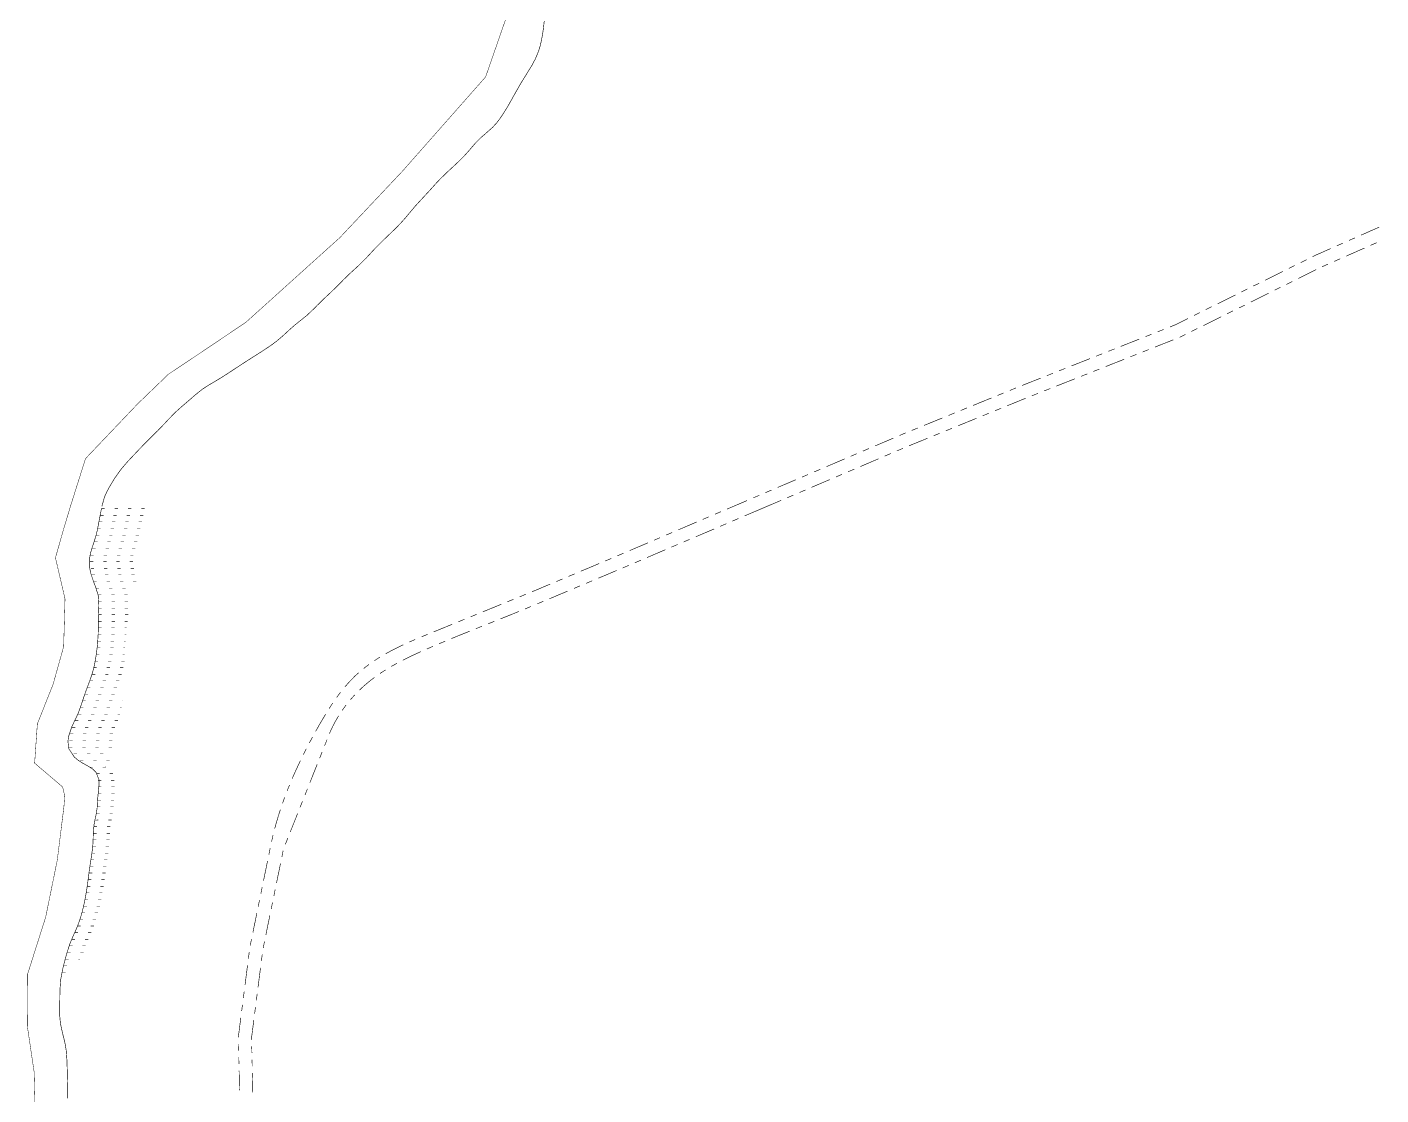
# Model space of a CAD drawing. Extents: x 201549 to 203722, y 4857623 to 4859778.
# Drawn here: x 201549.1 to 201957.8, y 4858149.5 to 4858471.9 of the extents above; entities that cross this region are included whole.
import ezdxf

# ---------------------------------------------------------------- set-up
doc = ezdxf.new("R2010")
doc.units = 0
doc.header["$LTSCALE"] = 1.5
doc.header["$MEASUREMENT"] = 0
for name, color, linetype in [('HD-CURSO-PERENE', 170, 'CONTINUOUS'), ('HD-PRAIA', 229, 'CONTINUOUS'), ('LM-LIM-SETOR-FISCAL', 7, 'CONTINUOUS'), ('SV-RUA-NAO-PAV-S-GUIA-C-GUIA', 7, 'CONTINUOUS')]:
    doc.layers.add(name, color=color, linetype=linetype)
doc.linetypes.add('Limite', pattern='A,20,-3,[130,ltypeshp.shx,S=6.35,R=0,X=0,Y=0],-3,20', length=46)

# ---------------------------------------------------------------- blocks, each defined once
blk = doc.blocks.new('*X3')
at = {"layer": 'HD-PRAIA', "const_width": 0.13}
for points in [[(201571.530533, 4858326.521382), (201572.530533, 4858326.521494)], [(201575.530533, 4858326.52183), (201576.530533, 4858326.521942)], [(201579.530533, 4858326.522278), (201580.530533, 4858326.52239)], [(201583.530533, 4858326.522725), (201584.530533, 4858326.522837)], [(201587.530533, 4858326.523173), (201587.621118, 4858326.521543)], [(201570.733596, 4858322.521308), (201571.733596, 4858322.521423)], [(201571.135329, 4858324.521345), (201572.135329, 4858324.521458)], [(201574.733596, 4858322.521766), (201575.733596, 4858322.52188)], [(201575.135329, 4858324.521798), (201576.135329, 4858324.521911)], [(201578.733596, 4858322.522223), (201579.733596, 4858322.522337)], [(201579.135329, 4858324.522251), (201580.135329, 4858324.522364)], [(201582.733596, 4858322.52268), (201583.733596, 4858322.522794)], [(201583.135329, 4858324.522703), (201584.135329, 4858324.522817)], [(201569.841189, 4858318.521233), (201570.841189, 4858318.521349)], [(201570.287393, 4858320.521271), (201571.287393, 4858320.521386)], [(201573.841189, 4858318.521698), (201574.841189, 4858318.521814)], [(201574.287393, 4858320.521732), (201575.287393, 4858320.521847)], [(201577.841189, 4858318.522163), (201578.841189, 4858318.522279)], [(201578.287393, 4858320.522193), (201579.287393, 4858320.522308)], [(201581.841189, 4858318.522627), (201582.841189, 4858318.522743)], [(201582.287393, 4858320.522654), (201583.287393, 4858320.522769)], [(201568.757477, 4858314.521156), (201569.757477, 4858314.521272)], [(201569.329593, 4858316.521195), (201570.329593, 4858316.521311)], [(201572.757477, 4858314.52162), (201573.757477, 4858314.521735)], [(201573.329593, 4858316.52166), (201574.329593, 4858316.521776)], [(201576.757477, 4858314.522083), (201577.757477, 4858314.522199)], [(201577.329593, 4858316.522124), (201578.329593, 4858316.52224)], [(201580.757477, 4858314.522546), (201581.757477, 4858314.522662)], [(201581.329593, 4858316.522588), (201582.329593, 4858316.522705)], [(201568.05276, 4858310.521083), (201569.05276, 4858310.521199)], [(201568.185362, 4858312.521118), (201569.185362, 4858312.521233)], [(201572.05276, 4858310.521545), (201573.05276, 4858310.521661)], [(201572.185362, 4858312.521578), (201573.185362, 4858312.521693)], [(201576.05276, 4858310.522007), (201577.05276, 4858310.522123)], [(201576.185362, 4858312.522039), (201577.185362, 4858312.522154)], [(201580.05276, 4858310.522469), (201581.05276, 4858310.522585)], [(201580.185362, 4858312.522499), (201581.185362, 4858312.522614)], [(201568.305368, 4858308.521053), (201569.305368, 4858308.52117)], [(201568.557975, 4858306.521022), (201569.557975, 4858306.521143)], [(201572.305368, 4858308.521522), (201573.305368, 4858308.52164)], [(201572.557975, 4858306.521503), (201573.557975, 4858306.521624)], [(201576.305368, 4858308.521992), (201577.305368, 4858308.522109)], [(201576.557975, 4858306.521984), (201577.557975, 4858306.522104)], [(201580.305368, 4858308.522462), (201581.305368, 4858308.522579)], [(201580.557975, 4858306.522465), (201581.557975, 4858306.522585)], [(201569.077554, 4858304.520995), (201570.077554, 4858304.521119)], [(201569.770459, 4858302.520969), (201570.770459, 4858302.521099)], [(201573.077553, 4858304.521494), (201574.077553, 4858304.521618)], [(201573.770459, 4858302.521492), (201574.770459, 4858302.521623)], [(201577.077553, 4858304.521993), (201578.077553, 4858304.522117)], [(201577.770459, 4858302.522015), (201578.770459, 4858302.522146)], [(201581.077553, 4858304.522492), (201582.011794, 4858304.521124)], [(201570.463364, 4858300.520943), (201571.463364, 4858300.521081)], [(201570.555278, 4858298.52091), (201571.555278, 4858298.521054)], [(201574.463364, 4858300.521496), (201575.463364, 4858300.521635)], [(201574.555278, 4858298.521483), (201575.555278, 4858298.521626)], [(201578.463364, 4858300.52205), (201579.463364, 4858300.522188)], [(201578.555278, 4858298.522055), (201579.555278, 4858298.522198)], [(201570.568829, 4858296.520878), (201571.568829, 4858296.521024)], [(201570.582379, 4858294.520845), (201571.582379, 4858294.520993)], [(201574.568829, 4858296.521463), (201575.568828, 4858296.52161)], [(201574.582379, 4858294.521439), (201575.582379, 4858294.521588)], [(201578.568828, 4858296.522049), (201579.568828, 4858296.522196)], [(201578.582379, 4858294.522034), (201579.582379, 4858294.522183)], [(201570.542185, 4858290.520778), (201571.542185, 4858290.520931)], [(201570.563956, 4858292.520812), (201571.563956, 4858292.520962)], [(201574.542185, 4858290.521389), (201575.542185, 4858290.521541)], [(201574.563956, 4858292.521414), (201575.563956, 4858292.521565)], [(201578.542185, 4858290.521999), (201579.169028, 4858290.520865)], [(201578.563956, 4858292.522017), (201579.414011, 4858292.5209)], [(201570.33426, 4858286.52071), (201571.33426, 4858286.520864)], [(201570.508863, 4858288.520745), (201571.508863, 4858288.520899)], [(201574.33426, 4858286.521326), (201575.33426, 4858286.52148)], [(201574.508863, 4858288.521361), (201575.508863, 4858288.521514)], [(201578.33426, 4858286.521942), (201578.813203, 4858286.520795)], [(201578.508863, 4858288.521976), (201578.991115, 4858288.52083)], [(201569.892822, 4858282.52064), (201570.892822, 4858282.520792)], [(201570.159656, 4858284.520676), (201571.159656, 4858284.520829)], [(201573.892822, 4858282.521249), (201574.892822, 4858282.521401)], [(201574.159656, 4858284.521291), (201575.159656, 4858284.521445)], [(201577.892822, 4858282.521857), (201578.56703, 4858282.520727)], [(201578.159656, 4858284.521907), (201578.64099, 4858284.52076)], [(201569.104022, 4858278.520566), (201570.104022, 4858278.520713)], [(201569.498422, 4858280.520603), (201570.498422, 4858280.520752)], [(201573.104022, 4858278.521154), (201574.104022, 4858278.5213)], [(201573.498422, 4858280.521201), (201574.498422, 4858280.52135)], [(201577.104022, 4858278.521741), (201578.104022, 4858278.521888)], [(201577.498422, 4858280.521798), (201578.49307, 4858280.520693)], [(201567.913655, 4858274.520488), (201568.913655, 4858274.520628)], [(201568.633294, 4858276.520528), (201569.633294, 4858276.520672)], [(201571.913655, 4858274.521046), (201572.913655, 4858274.521186)], [(201572.633294, 4858276.521104), (201573.633294, 4858276.521248)], [(201575.913654, 4858274.521604), (201576.913654, 4858274.521744)], [(201576.633294, 4858276.52168), (201577.633294, 4858276.521824)], [(201566.474375, 4858270.520408), (201567.474375, 4858270.52054)], [(201567.194015, 4858272.520448), (201568.194015, 4858272.520583)], [(201570.474375, 4858270.520936), (201571.474375, 4858270.521068)], [(201571.194015, 4858272.52099), (201572.194015, 4858272.521126)], [(201574.474375, 4858270.521464), (201575.474375, 4858270.521596)], [(201575.194015, 4858272.521532), (201576.194015, 4858272.521668)], [(201565.089392, 4858266.520328), (201566.089392, 4858266.520454)], [(201565.780378, 4858268.520368), (201566.780378, 4858268.520497)], [(201569.089392, 4858266.520834), (201570.089392, 4858266.520961)], [(201569.780378, 4858268.520884), (201570.780378, 4858268.521013)], [(201573.089392, 4858266.521341), (201574.089392, 4858266.521467)], [(201573.780378, 4858268.5214), (201574.780378, 4858268.521529)], [(201577.089392, 4858266.521847), (201577.646668, 4858266.520453)], [(201577.780378, 4858268.521916), (201577.867837, 4858268.520489)], [(201563.480299, 4858262.520246), (201564.480299, 4858262.520369)], [(201564.38601, 4858264.520288), (201565.38601, 4858264.520413)], [(201567.480299, 4858262.52074), (201568.480299, 4858262.520864)], [(201568.38601, 4858264.52079), (201569.38601, 4858264.520916)], [(201571.480299, 4858262.521235), (201572.480299, 4858262.521358)], [(201572.38601, 4858264.521292), (201573.38601, 4858264.521418)], [(201575.480299, 4858262.521729), (201576.480299, 4858262.521853)], [(201576.38601, 4858264.521795), (201577.14855, 4858264.520415)], [(201561.83275, 4858256.52013), (201562.83275, 4858256.520255)], [(201561.971179, 4858258.520165), (201562.971179, 4858258.520287)], [(201562.574589, 4858260.520204), (201563.574589, 4858260.520326)], [(201565.83275, 4858256.520628), (201566.83275, 4858256.520753)], [(201565.971179, 4858258.520654), (201566.971179, 4858258.520776)], [(201566.574589, 4858260.520692), (201567.574589, 4858260.520814)], [(201569.83275, 4858256.521127), (201570.83275, 4858256.521251)], [(201569.971179, 4858258.521143), (201570.971179, 4858258.521265)], [(201570.574589, 4858260.52118), (201571.574589, 4858260.521302)], [(201573.83275, 4858256.521625), (201574.807777, 4858256.52026)], [(201573.971179, 4858258.521632), (201574.971178, 4858258.521754)], [(201574.574589, 4858260.521669), (201575.574589, 4858260.521791)], [(201561.694322, 4858254.520096), (201562.694322, 4858254.52022)], [(201563.119042, 4858252.520077), (201564.119042, 4858252.520208)], [(201565.694322, 4858254.520591), (201566.694322, 4858254.520715)], [(201567.119042, 4858252.520599), (201568.119042, 4858252.520729)], [(201569.694322, 4858254.521086), (201570.694322, 4858254.52121)], [(201571.119042, 4858252.52112), (201572.119042, 4858252.521251)], [(201573.694322, 4858254.521581), (201574.694322, 4858254.521705)], [(201565.028049, 4858250.520063), (201566.028049, 4858250.520204)], [(201567.865162, 4858248.520059), (201568.865162, 4858248.520221)], [(201569.028049, 4858250.520627), (201570.028049, 4858250.520768)], [(201571.865162, 4858248.52071), (201572.865162, 4858248.520872)], [(201573.028049, 4858250.521192), (201574.028049, 4858250.521333)], [(201570.019025, 4858246.520047), (201571.019025, 4858246.520234)], [(201570.435452, 4858244.520018), (201571.435452, 4858244.520209)], [(201574.019025, 4858246.520795), (201575.019025, 4858246.520982)], [(201574.435452, 4858244.520783), (201575.435452, 4858244.520974)], [(201570.467315, 4858242.519986), (201571.467315, 4858242.520175)], [(201570.492427, 4858240.519953), (201571.492427, 4858240.52014)], [(201574.467315, 4858242.520743), (201575.467315, 4858242.520932)], [(201574.492427, 4858240.520703), (201575.492427, 4858240.520891)], [(201570.20354, 4858236.519884), (201571.20354, 4858236.520067)], [(201570.347984, 4858238.519918), (201571.347984, 4858238.520103)], [(201574.20354, 4858236.520614), (201575.20354, 4858236.520797)], [(201574.347984, 4858238.520658), (201575.347984, 4858238.520843)], [(201569.563679, 4858232.519812), (201570.563679, 4858232.519986)], [(201569.940877, 4858234.519848), (201570.940877, 4858234.520027)], [(201573.563679, 4858232.52051), (201574.563679, 4858232.520684)], [(201573.940877, 4858234.520564), (201574.940877, 4858234.520743)], [(201569.085757, 4858228.519741), (201570.085757, 4858228.519912)], [(201569.186481, 4858230.519775), (201570.186481, 4858230.519945)], [(201573.085757, 4858228.520424), (201574.085757, 4858228.520595)], [(201573.186481, 4858230.520457), (201574.186481, 4858230.520627)], [(201568.829967, 4858224.519672), (201569.829967, 4858224.519844)], [(201568.99955, 4858226.519707), (201569.99955, 4858226.519879)], [(201572.829966, 4858224.520361), (201573.829966, 4858224.520533)], [(201572.99955, 4858226.520395), (201573.99955, 4858226.520567)], [(201568.283139, 4858220.519601), (201569.283139, 4858220.519774)], [(201568.556553, 4858222.519636), (201569.556553, 4858222.519809)], [(201572.283139, 4858220.520295), (201573.283139, 4858220.520469)], [(201572.556553, 4858222.520326), (201573.556553, 4858222.520498)], [(201567.744806, 4858216.519529), (201568.744806, 4858216.519704)], [(201568.010747, 4858218.519565), (201569.010747, 4858218.51974)], [(201571.744806, 4858216.520229), (201572.744806, 4858216.520404)], [(201572.010747, 4858218.520265), (201573.010747, 4858218.52044)], [(201567.173428, 4858212.519458), (201568.173428, 4858212.51963)], [(201567.478865, 4858214.519494), (201568.478865, 4858214.519668)], [(201571.173428, 4858212.520147), (201572.173428, 4858212.52032)], [(201571.478865, 4858214.520189), (201572.478865, 4858214.520363)], [(201566.467804, 4858208.519385), (201567.467804, 4858208.519556)], [(201566.820616, 4858210.519421), (201567.820616, 4858210.519592)], [(201570.467804, 4858208.520069), (201571.467804, 4858208.52024)], [(201570.820616, 4858210.520105), (201571.820616, 4858210.520276)], [(201565.504932, 4858204.519309), (201566.504932, 4858204.519477)], [(201566.104012, 4858206.519348), (201567.104012, 4858206.519519)], [(201569.504932, 4858204.519982), (201570.504932, 4858204.520151)], [(201570.104012, 4858206.520033), (201571.104012, 4858206.520204)], [(201564.27895, 4858200.519231), (201565.27895, 4858200.519393)], [(201564.905852, 4858202.51927), (201565.905852, 4858202.519436)], [(201568.27895, 4858200.519882), (201569.27895, 4858200.520044)], [(201568.905852, 4858202.519932), (201569.905852, 4858202.520098)], [(201562.565679, 4858196.519148), (201563.565679, 4858196.519316)], [(201563.422314, 4858198.519189), (201564.422314, 4858198.519354)], [(201566.565679, 4858196.519821), (201567.565679, 4858196.519989)], [(201567.422314, 4858198.519847), (201568.422314, 4858198.520011)], [(201561.181624, 4858192.519068), (201562.181624, 4858192.519258)], [(201561.783854, 4858194.519107), (201562.783854, 4858194.519281)], [(201565.181624, 4858192.519827), (201566.181624, 4858192.520017)], [(201565.783854, 4858194.519802), (201566.783854, 4858194.519976)], [(201560.115874, 4858188.518991), (201561.115874, 4858188.519243)], [(201560.579394, 4858190.519029), (201561.579394, 4858190.51924)], [(201564.579394, 4858190.519873), (201565.07343, 4858190.519074)], [(201559.675038, 4858186.518954), (201560.675038, 4858186.519311)]]:
    blk.add_lwpolyline(points, dxfattribs=at)

msp = doc.modelspace()

# ---------------------------------------------------------------- linework, layer by layer
at = {"layer": 'HD-CURSO-PERENE', "const_width": 0.18}
for points in [[(201705.206096, 4858473.759227), (201704.867024, 4858470.940829), (201704.650725, 4858469.454469), (201704.044741, 4858466.518606), (201703.616406, 4858465.076296), (201703.09937, 4858463.664297), (201702.496168, 4858462.287448), (201701.457478, 4858460.328414), (201699.88252, 4858457.773979), (201698.430955, 4858455.430944), (201697.668817, 4858454.138475), (201696.298461, 4858451.730965), (201694.833504, 4858449.11661), (201694.084389, 4858447.816746), (201692.576111, 4858445.377186), (201691.717782, 4858444.138582), (201690.795393, 4858442.952749), (201689.620341, 4858441.661908), (201687.376497, 4858439.670692), (201686.234643, 4858438.694769), (201684.320658, 4858436.783032), (201683.342928, 4858435.644301), (201682.373961, 4858434.495904), (201680.958723, 4858432.93642), (201679.903296, 4858431.870399), (201678.820953, 4858430.830644), (201677.101638, 4858429.233549), (201676.000864, 4858428.213346), (201673.848005, 4858426.126241), (201672.705275, 4858424.921439), (201670.695611, 4858422.693183), (201668.794211, 4858420.623834), (201667.767628, 4858419.529726), (201666.095631, 4858417.686617), (201664.170053, 4858415.385963), (201663.205199, 4858414.237388), (201661.865921, 4858412.744184), (201660.826722, 4858411.662239), (201659.763477, 4858410.602814), (201657.866472, 4858408.781576), (201656.77959, 4858407.747158), (201654.644415, 4858405.641132), (201653.409119, 4858404.329958), (201652.395561, 4858403.223233), (201651.375238, 4858402.123429), (201649.387605, 4858400.144711), (201648.284148, 4858399.128501), (201647.17314, 4858398.119601), (201646.072129, 4858397.100195), (201644.680765, 4858395.737721), (201643.629374, 4858394.667473), (201642.577534, 4858393.597933), (201640.741608, 4858391.819666), (201638.546652, 4858389.774456), (201636.645795, 4858387.901309), (201635.592469, 4858386.831048), (201633.585354, 4858384.925856), (201631.249336, 4858383.045026), (201630.072117, 4858382.113805), (201628.436551, 4858380.694307), (201627.337968, 4858379.671921), (201626.236334, 4858378.653402), (201624.273042, 4858377.004912), (201623.069675, 4858376.108128), (201621.837529, 4858375.249318), (201620.004119, 4858374.040331), (201618.739623, 4858373.233446), (201616.205479, 4858371.629207), (201614.924333, 4858370.803503), (201613.668458, 4858369.983055), (201612.41556, 4858369.158102), (201610.35529, 4858367.800301), (201607.831014, 4858366.180224), (201606.549656, 4858365.39793), (201605.135162, 4858364.569632), (201603.841465, 4858363.805739), (201601.904312, 4858362.537935), (201599.575568, 4858360.653154), (201598.446471, 4858359.660374), (201596.836546, 4858358.274569), (201595.693233, 4858357.301786), (201593.706392, 4858355.511503), (201591.622505, 4858353.356719), (201590.604874, 4858352.252722), (201588.586631, 4858350.151378), (201587.518453, 4858349.097956), (201585.517632, 4858347.13303), (201583.426025, 4858344.984801), (201582.3932, 4858343.896705), (201581.361409, 4858342.805736), (201580.316437, 4858341.701201), (201579.295178, 4858340.599437), (201577.381556, 4858338.354351), (201575.642364, 4858335.916857), (201574.838194, 4858334.645869), (201573.707039, 4858332.71473), (201573.011053, 4858331.375833), (201572.408452, 4858330.001253), (201571.628689, 4858327.18305)], [(201705.206096, 4858473.759227), (201704.867024, 4858470.940829), (201704.650725, 4858469.454469), (201704.044741, 4858466.518606), (201703.616406, 4858465.076296), (201703.09937, 4858463.664297), (201702.496168, 4858462.287448), (201701.457478, 4858460.328414), (201699.88252, 4858457.773979), (201698.430955, 4858455.430944), (201697.668817, 4858454.138475), (201696.298461, 4858451.730965), (201694.833504, 4858449.11661), (201694.084389, 4858447.816746), (201692.576111, 4858445.377186), (201691.717782, 4858444.138582), (201690.795393, 4858442.952749), (201689.620341, 4858441.661908), (201687.376497, 4858439.670692), (201686.234643, 4858438.694769), (201684.320658, 4858436.783032), (201683.342928, 4858435.644301), (201682.373961, 4858434.495904), (201680.958723, 4858432.93642), (201679.903296, 4858431.870399), (201678.820953, 4858430.830644), (201677.101638, 4858429.233549), (201676.000864, 4858428.213346), (201673.848005, 4858426.126241), (201672.705275, 4858424.921439), (201670.695611, 4858422.693183), (201668.794211, 4858420.623834), (201667.767628, 4858419.529726), (201666.095631, 4858417.686617), (201664.170053, 4858415.385963), (201663.205199, 4858414.237388), (201661.865921, 4858412.744184), (201660.826722, 4858411.662239), (201659.763477, 4858410.602814), (201657.866472, 4858408.781576), (201656.77959, 4858407.747158), (201654.644415, 4858405.641132), (201653.409119, 4858404.329958), (201652.395561, 4858403.223233), (201651.375238, 4858402.123429), (201649.387605, 4858400.144711), (201648.284148, 4858399.128501), (201647.17314, 4858398.119601), (201646.072129, 4858397.100195), (201644.680765, 4858395.737721), (201643.629374, 4858394.667473), (201642.577534, 4858393.597933), (201640.741608, 4858391.819666), (201638.546652, 4858389.774456), (201636.645795, 4858387.901309), (201635.592469, 4858386.831048), (201633.585354, 4858384.925856), (201631.249336, 4858383.045026), (201630.072117, 4858382.113805), (201628.436551, 4858380.694307), (201627.337968, 4858379.671921), (201626.236334, 4858378.653402), (201624.273042, 4858377.004912), (201623.069675, 4858376.108128), (201621.837529, 4858375.249318), (201620.004119, 4858374.040331), (201618.739623, 4858373.233446), (201616.205479, 4858371.629207), (201614.924333, 4858370.803503), (201613.668458, 4858369.983055), (201612.41556, 4858369.158102), (201610.35529, 4858367.800301), (201607.831014, 4858366.180224), (201606.549656, 4858365.39793), (201605.135162, 4858364.569632), (201603.841465, 4858363.805739), (201601.904312, 4858362.537935), (201599.575568, 4858360.653154), (201598.446471, 4858359.660374), (201596.836546, 4858358.274569), (201595.693233, 4858357.301786), (201593.706392, 4858355.511503), (201591.622505, 4858353.356719), (201590.604874, 4858352.252722), (201588.586631, 4858350.151378), (201587.518453, 4858349.097956), (201585.517632, 4858347.13303), (201583.426025, 4858344.984801), (201582.3932, 4858343.896705), (201581.361409, 4858342.805736), (201580.316437, 4858341.701201), (201579.295178, 4858340.599437), (201577.381556, 4858338.354351), (201575.642364, 4858335.916857), (201574.838194, 4858334.645869), (201573.707039, 4858332.71473), (201573.011053, 4858331.375833), (201572.408452, 4858330.001253), (201571.628689, 4858327.18305)], [(201571.563396, 4858326.687699), (201571.247053, 4858325.220643), (201570.790725, 4858322.777377), (201570.214626, 4858319.834629), (201569.859454, 4858318.376114), (201569.156537, 4858316.123434), (201568.669884, 4858314.69197), (201568.241241, 4858313.253439), (201567.91814, 4858311.586946), (201567.96965, 4858308.596455), (201568.25885, 4858307.102675), (201569.187758, 4858304.305221), (201569.74607, 4858302.899526), (201570.543291, 4858300.290237), (201570.727976, 4858297.323868), (201570.659595, 4858295.807979), (201570.550276, 4858292.822308), (201570.547786, 4858291.322021), (201570.522059, 4858288.671899), (201570.324607, 4858285.682554), (201570.162335, 4858284.188291), (201569.847783, 4858281.869256), (201569.598702, 4858280.385985), (201569.299059, 4858278.91528), (201568.802181, 4858276.989902), (201567.835722, 4858274.15767), (201567.302104, 4858272.754915), (201566.770854, 4858271.348445), (201565.92499, 4858268.879417), (201565.464458, 4858267.445739), (201564.439708, 4858264.639058), (201563.16148, 4858261.951759), (201562.527778, 4858260.588271), (201561.599898, 4858257.806449), (201561.389171, 4858256.274217), (201561.661579, 4858254.04702), (201563.299611, 4858251.565928), (201564.495809, 4858250.556865), (201565.788648, 4858249.723205), (201567.123772, 4858249.010316), (201568.783323, 4858247.988069), (201569.8716, 4858246.920439), (201570.784721, 4858244.654588), (201570.792603, 4858243.14785), (201570.619005, 4858241.591171), (201570.381881, 4858239.069765), (201570.199787, 4858236.0981), (201569.873738, 4858234.067198), (201569.55746, 4858232.596479), (201569.269217, 4858231.118959), (201569.049418, 4858228.926019), (201569.010398, 4858227.425126), (201568.975929, 4858225.923934), (201568.823179, 4858223.917712), (201568.394445, 4858220.947474), (201568.152045, 4858219.464683), (201567.835742, 4858217.307043), (201567.453303, 4858214.331969), (201567.121543, 4858211.944055), (201566.885752, 4858210.462624), (201566.622793, 4858208.985487), (201566.328993, 4858207.513642), (201565.77853, 4858205.147992), (201565.38137, 4858203.699316), (201564.931049, 4858202.267433), (201564.419375, 4858200.857285), (201563.791411, 4858199.351227), (201563.17853, 4858197.98027), (201562.570303, 4858196.608407), (201561.960947, 4858195.107242), (201561.041877, 4858192.255596), (201560.645466, 4858190.805535), (201560.113301, 4858188.781342), (201559.756587, 4858187.320593), (201559.234202, 4858184.518916), (201558.997124, 4858181.538521), (201558.95899, 4858180.036852), (201558.940434, 4858178.530313), (201558.902578, 4858176.246326), (201558.889332, 4858174.739248), (201558.923895, 4858173.238902), (201559.125243, 4858171.097058), (201559.756757, 4858168.170484), (201560.135238, 4858166.714251), (201560.485466, 4858165.252845), (201560.847549, 4858163.118749), (201561.083127, 4858160.126865), (201561.13465, 4858158.622988), (201561.206746, 4858155.790321), (201561.282644, 4858152.792534), (201561.324146, 4858149.983598), (201561.333258, 4858148.482887)]]:
    msp.add_lwpolyline(points, dxfattribs=at)
at = {"layer": 'LM-LIM-SETOR-FISCAL', "linetype": 'Limite', "ltscale": 0.1, "const_width": 0.13, "flags": 128}
msp.add_lwpolyline([(203690.260081, 4857945.070709), (203624.634323, 4857876.322086), (203597.483031, 4857858.402645), (203529.936951, 4857817.251163), (203477.865481, 4857798.204621), (203470.255508, 4857794.734503), (203461.352554, 4857793.163394), (203446.975153, 4857796.8587), (203434.268062, 4857794.37427), (203415.032253, 4857783.068658), (203402.126694, 4857778.711644), (203386.003618, 4857774.608536), (203366.6323, 4857771.115492), (203345.157893, 4857770.830854), (203324.568024, 4857761.841833), (203301.581821, 4857760.866899), (203281.417715, 4857748.511746), (203252.78859, 4857741.388472), (203232.306394, 4857736.754404), (203212.334562, 4857736.296293), (203164.13965, 4857735.679698), (203138.99187, 4857736.954266), (203129.680407, 4857738.01055), (203095.984474, 4857727.896851), (203076.140726, 4857727.494996), (203025.014879, 4857721.40905), (203013.097806, 4857722.309608), (202992.105773, 4857719.939497), (202979.44632, 4857721.489532), (202964.645261, 4857723.459119), (202953.753944, 4857723.719881), (202948.567743, 4857734.588869), (202940.56683, 4857731.445097), (202928.292667, 4857726.395284), (202921.586801, 4857725.262879), (202891.249062, 4857717.013101), (202861.035745, 4857717.951775), (202843.379163, 4857715.343702), (202826.226463, 4857711.657758), (202804.140432, 4857707.443751), (202790.771355, 4857705.517518), (202768.577753, 4857708.236936), (202742.152032, 4857707.156689), (202736.174828, 4857706.655519), (202713.938929, 4857709.927449), (202695.611231, 4857706.369079), (202673.258666, 4857705.478725), (202656.72527, 4857701.372747), (202629.28054, 4857702.0954), (202612.6653, 4857697.207584), (202591.913663, 4857697.17112), (202573.082963, 4857699.207561), (202562.981881, 4857701.348758), (202542.231335, 4857696.463209), (202527.692121, 4857697.497329), (202506.011184, 4857700.954059), (202495.762995, 4857701.67688), (202477.853417, 4857695.637221), (202451.601566, 4857695.14746), (202439.72292, 4857695.152163), (202414.832804, 4857702.264138), (202409.505623, 4857708.382417), (202404.550581, 4857702.764348), (202392.386131, 4857694.909473), (202374.402744, 4857694.375334), (202370.790504, 4857707.218853), (202367.880357, 4857708.81308), (202365.097896, 4857694.881213), (202346.982515, 4857685.19854), (202335.643949, 4857688.651167), (202326.525916, 4857697.119411), (202318.576754, 4857694.737974), (202307.818302, 4857689.468212), (202291.471974, 4857680.842357), (202275.589764, 4857677.708389), (202259.053519, 4857679.374097), (202243.073737, 4857672.961005), (202214.272961, 4857673.983007), (202196.235748, 4857671.160004), (202166.262371, 4857673.222085), (202137.067905, 4857668.508741), (202112.979693, 4857664.510834), (202063.331805, 4857653.140334), (202048.493217, 4857650.054933), (202035.091784, 4857651.969478), (202023.899221, 4857655.255238), (202010.52796, 4857651.884532), (201999.307441, 4857648.055643), (201981.197242, 4857645.667621), (201954.082742, 4857645.121141), (201945.697725, 4857640.894606), (201931.391917, 4857630.157612), (201908.026813, 4857622.950269), (201883.4729, 4857629.270611), (201877.508406, 4857642.469721), (201854.745798, 4857639.06854), (201839.350138, 4857636.086338), (201828.34266, 4857631.211106), (201818.072406, 4857630.661005), (201791.730674, 4857645.716636), (201783.325652, 4857653.738781), (201774.365733, 4857662.184936), (201765.573826, 4857663.836912), (201752.290529, 4857659.858284), (201735.04564, 4857660.887584), (201727.455562, 4857670.187429), (201720.531788, 4857683.341011), (201712.157613, 4857700.626833), (201694.727347, 4857720.897673), (201679.589184, 4857740.191677), (201657.32648, 4857767.233141), (201654.564139, 4857799.822595), (201653.168948, 4857816.601418), (201648.897983, 4857832.521318), (201641.426502, 4857850.868289), (201624.439538, 4857878.124504), (201609.705016, 4857904.118762), (201594.767048, 4857924.49684), (201579.688593, 4857946.624543), (201574.368593, 4857976.270242), (201571.408411, 4858003.505486), (201566.936517, 4858039.389321), (201564.764318, 4858078.72263), (201562.269694, 4858104.600839), (201551.757007, 4858133.952949), (201551.186373, 4858156.429924), (201549.119269, 4858170.401701), (201549.246745, 4858186.104627), (201554.678227, 4858203.249655), (201558.171305, 4858220.410541), (201560.177107, 4858236.514509), (201560.415055, 4858239.809246), (201559.788221, 4858242.511434), (201551.336892, 4858249.701553), (201552.157199, 4858261.553469), (201556.911984, 4858273.515997), (201560.097639, 4858284.875736), (201560.510399, 4858299.28515), (201557.624238, 4858311.705049), (201560.009833, 4858320.099542), (201561.981178, 4858326.691836), (201566.707313, 4858341.650918), (201582.546234, 4858358.27629), (201591.67817, 4858367.066748), (201615.096765, 4858382.768909), (201643.467678, 4858408.340795), (201662.426287, 4858428.461694), (201687.49864, 4858456.872452), (201695.711751, 4858480.503996), (201697.241213, 4858493.368461), (201708.122023, 4858512.454588), (201708.913728, 4858524.199447), (201718.579722, 4858544.463789), (201733.577492, 4858559.16074), (201748.497093, 4858572.745024), (201759.62483, 4858585.08596), (201772.517183, 4858599.8166), (201797.761054, 4858621.167174), (201813.769148, 4858629.66302), (201830.418521, 4858646.310562), (201849.011501, 4858664.504513), (201851.314022, 4858668.825445), (201857.549066, 4858681.544401), (201862.42871, 4858685.799557), (201865.966242, 4858689.749341), (201865.68234, 4858691.625443), (201857.763701, 4858695.442229), (201850.485155, 4858704.533181), (201847.54822, 4858723.831601), (201858.251257, 4858731.66627), (201858.92976, 4858736.348746), (201856.131935, 4858739.11135), (201855.153114, 4858759.016886), (201862.856619, 4858771.755825), (201872.56032, 4858788.598255), (201887.559021, 4858785.607288), (201894.924798, 4858786.689227), (201898.748315, 4858791.479933), (201901.748118, 4858797.019428), (201899.947285, 4858805.270061), (201902.159269, 4858816.15094), (201916.649053, 4858830.131738), (201922.681108, 4858839.197621), (201923.717945, 4858848.876055), (201927.12082, 4858860.1517), (201927.274817, 4858875.017476), (201925.508092, 4858896.764205), (201942.625428, 4858910.622255), (201947.555532, 4858919.314093), (201951.803836, 4858928.782451), (201954.266441, 4858935.163408), (201959.271015, 4858947.314055), (201964.479977, 4858959.592926), (201967.152407, 4858968.266465), (201964.55435, 4858976.487948), (201962.894294, 4858991.279376), (201964.900793, 4859004.827319), (201964.6517, 4859016.898797), (201965.696998, 4859030.808415), (201969.531889, 4859045.576569), (201975.75863, 4859052.20621), (201969.45004, 4859055.850905), (201965.009026, 4859070.898106), (201965.069362, 4859074.030336), (201963.476629, 4859075.991683), (201953.10009, 4859077.836379), (201942.441068, 4859084.073053), (201934.726475, 4859088.201758), (201918.16488, 4859094.012892), (201910.256895, 4859096.550971), (201893.421427, 4859107.28582), (201885.268901, 4859113.680363), (201864.45443, 4859121.529069), (201850.623658, 4859135.609088), (201846.963877, 4859146.620609), (201855.767516, 4859165.416404), (201875.347527, 4859164.308429), (201889.044993, 4859157.340855), (201904.349852, 4859149.80302), (201927.90161, 4859138.922585), (201938.715832, 4859134.958824), (201957.005609, 4859130.242277), (201977.026771, 4859120.820983), (201985.806231, 4859116.11566), (201991.168531, 4859121.52132), (201992.488353, 4859131.751117), (202001.404985, 4859144.188737), (202015.237277, 4859158.295848), (202027.695168, 4859169.318871), (202029.771608, 4859171.898113), (202033.776454, 4859179.091552), (202035.381378, 4859188.589823), (202041.175735, 4859202.289727), (202053.436878, 4859210.693244), (202063.459078, 4859216.99753), (202072.268869, 4859222.32438), (202115.036275, 4859252.473476), (202125.947129, 4859260.226968), (202138.444739, 4859271.495305), (202150.532591, 4859280.714854), (202161.391171, 4859291.368554), (202178.868205, 4859308.22401), (202191.586615, 4859321.29274), (202216.729868, 4859343.200113), (202238.66378, 4859364.13703), (202250.52502, 4859378.676083), (202258.974753, 4859394.377128), (202266.679718, 4859404.602088), (202275.065891, 4859412.387653), (202302.264215, 4859448.149551), (202318.584229, 4859468.798856), (202327.347328, 4859478.500068), (202334.691915, 4859489.468295), (202339.506578, 4859500.644952), (202345.514817, 4859507.599166), (202371.864321, 4859545.024292), (202393.198162, 4859572.010698), (202405.581673, 4859587.830346), (202410.327797, 4859597.458197), (202419.27763, 4859633.664342), (202416.989486, 4859654.974178), (202411.731424, 4859697.413521), (202412.757426, 4859719.590937), (202436.124438, 4859738.613146), (202462.873067, 4859753.35892), (202485.340162, 4859765.605573), (202495.831881, 4859771.875287), (202497.599834, 4859778.209393), (202518.345276, 4859756.508353), (202515.743454, 4859740.717238), (202514.723698, 4859716.086214), (202516.920095, 4859683.767801), (202522.647194, 4859658.696813), (202527.07528, 4859650.692195), (202529.970568, 4859644.731309), (202535.420521, 4859636.897001), (202545.468872, 4859621.994786), (202558.357019, 4859606.657609), (202585.8358, 4859573.559083), (202599.806104, 4859558.80064), (202612.899885, 4859544.220382), (202638.909787, 4859517.064978), (202649.659036, 4859507.002602), (202668.16042, 4859487.524508), (202676.088824, 4859478.493485), (202694.285339, 4859460.440182), (202710.86304, 4859442.826375), (202712.459386, 4859440.945228), (202729.879978, 4859422.216603), (202741.931615, 4859409.354739), (202746.608706, 4859404.490444), (202753.347688, 4859397.029427), (202761.114193, 4859388.430797), (202780.521657, 4859366.71292), (202787.470106, 4859359.175299), (202792.305962, 4859354.009726), (202805.952922, 4859338.966966), (202827.483001, 4859315.28388), (202860.2174, 4859279.107138), (202891.663582, 4859248.038398), (202903.615874, 4859235.095065), (202918.084292, 4859218.768396), (202940.542465, 4859195.291329), (202956.34755, 4859178.52201), (202968.266176, 4859165.295182), (202978.719379, 4859155.296466), (202993.717452, 4859134.390061), (203000.802797, 4859124.358547), (203012.351422, 4859108.484298), (203027.622616, 4859089.716281), (203037.680048, 4859069.601416), (203043.700341, 4859058.903498), (203054.3, 4859060.91), (203065.69, 4859063.18), (203071.14, 4859057.81), (203074.16, 4859054.84), (203084.88, 4859044.28), (203097.92, 4859031.43), (203104.75, 4859024.55), (203111.15, 4859018.12), (203119.81, 4859009.41), (203127.17, 4859002), (203135.63, 4858993.48), (203144.95, 4858984.1), (203153.42, 4858975.59), (203163.08, 4858965.86), (203173.19, 4858955.69), (203182.56, 4858946.25), (203191.76, 4858937.01), (203198.08, 4858930.3), (203204.43, 4858923.55), (203216.13, 4858910.9), (203222.97, 4858903.52), (203233.78, 4858891.83), (203245.73, 4858878.91), (203264.33, 4858858.8), (203273.98, 4858848.42), (203284.55, 4858837.04), (203303.21, 4858816.97), (203311.9, 4858807.61), (203329.84, 4858788.31), (203337.74, 4858779.49), (203353.23, 4858762.39), (203359.11, 4858755.91), (203364.48, 4858749.97), (203370.86, 4858742.93), (203380.58, 4858732.21), (203389.39, 4858722.58), (203398.64, 4858712.48), (203405.71, 4858704.76), (203410.16, 4858699.89), (203415.55, 4858694), (203420.33, 4858688.78), (203441.21, 4858665.98), (203450.56, 4858656.22), (203473.18, 4858631.13), (203477.89, 4858625.9), (203722.237123, 4858356.395713), (203690.000636, 4858326.668344), (203710.985762, 4858303.396246), (203696.285447, 4858225.222295), (203632.07909, 4858167.69374), (203616.580022, 4858183.192808), (203573.182632, 4858142.895231)], close=True, dxfattribs=at)
at = {"layer": 'SV-RUA-NAO-PAV-S-GUIA-C-GUIA', "const_width": 0.18}
for points in [[(201949.964473, 4858408.290862), (201948.134837, 4858407.483129)], [(201949.964473, 4858408.290862), (201948.134837, 4858407.483129)], [(201957.283017, 4858411.521793), (201951.794109, 4858409.098595)], [(201957.283017, 4858411.521793), (201951.794109, 4858409.098595)], [(201942.645929, 4858405.059931), (201938.071839, 4858403.040599)], [(201942.645929, 4858405.059931), (201938.071839, 4858403.040599)], [(201946.305201, 4858406.675397), (201944.475565, 4858405.867664)], [(201946.305201, 4858406.675397), (201944.475565, 4858405.867664)], [(201947.36021, 4858402.786487), (201952.849118, 4858405.209685)], [(201947.36021, 4858402.786487), (201952.849118, 4858405.209685)], [(201954.678754, 4858406.017418), (201956.50839, 4858406.82515)], [(201954.678754, 4858406.017418), (201956.50839, 4858406.82515)], [(201931.798959, 4858399.934219), (201930.007247, 4858399.04553)], [(201931.798959, 4858399.934219), (201930.007247, 4858399.04553)], [(201935.382383, 4858401.711596), (201933.590671, 4858400.822907)], [(201935.382383, 4858401.711596), (201933.590671, 4858400.822907)], [(201937.980762, 4858403.000392), (201937.174095, 4858402.600285)], [(201937.980762, 4858403.000392), (201937.174095, 4858402.600285)], [(201938.071839, 4858403.040599), (201937.980762, 4858403.000392)], [(201938.071839, 4858403.040599), (201937.980762, 4858403.000392)], [(201940.041666, 4858399.555556), (201941.871302, 4858400.363289)], [(201940.041666, 4858399.555556), (201941.871302, 4858400.363289)], [(201943.700938, 4858401.171021), (201945.530574, 4858401.978754)], [(201943.700938, 4858401.171021), (201945.530574, 4858401.978754)], [(201928.215535, 4858398.156841), (201922.840399, 4858395.490774)], [(201928.215535, 4858398.156841), (201922.840399, 4858395.490774)], [(201932.867137, 4858396.017196), (201938.242273, 4858398.683263)], [(201932.867137, 4858396.017196), (201938.242273, 4858398.683263)], [(201917.465263, 4858392.824708), (201915.673551, 4858391.936019)], [(201917.465263, 4858392.824708), (201915.673551, 4858391.936019)], [(201918.533441, 4858388.907685), (201923.908577, 4858391.573752)], [(201918.533441, 4858388.907685), (201923.908577, 4858391.573752)], [(201921.048687, 4858394.602085), (201919.256975, 4858393.713396)], [(201921.048687, 4858394.602085), (201919.256975, 4858393.713396)], [(201925.700289, 4858392.462441), (201927.492001, 4858393.351129)], [(201925.700289, 4858392.462441), (201927.492001, 4858393.351129)], [(201929.283713, 4858394.239818), (201931.075425, 4858395.128507)], [(201929.283713, 4858394.239818), (201931.075425, 4858395.128507)], [(201906.71499, 4858387.492574), (201904.923278, 4858386.603885)], [(201906.71499, 4858387.492574), (201904.923278, 4858386.603885)], [(201913.881838, 4858391.04733), (201908.506702, 4858388.381263)], [(201913.881838, 4858391.04733), (201908.506702, 4858388.381263)], [(201914.950017, 4858387.130307), (201916.741729, 4858388.018996)], [(201914.950017, 4858387.130307), (201916.741729, 4858388.018996)], [(201899.548142, 4858383.937819), (201895.964718, 4858382.160441)], [(201899.548142, 4858383.937819), (201895.964718, 4858382.160441)], [(201903.131566, 4858385.715196), (201901.339854, 4858384.826508)], [(201903.131566, 4858385.715196), (201901.339854, 4858384.826508)], [(201904.199744, 4858381.798174), (201909.57488, 4858384.464241)], [(201904.199744, 4858381.798174), (201909.57488, 4858384.464241)], [(201911.366593, 4858385.35293), (201913.158305, 4858386.241618)], [(201911.366593, 4858385.35293), (201913.158305, 4858386.241618)], [(201888.541414, 4858379.181999), (201886.681811, 4858378.445876)], [(201888.541414, 4858379.181999), (201886.681811, 4858378.445876)], [(201892.26062, 4858380.654244), (201890.401017, 4858379.918122)], [(201892.26062, 4858380.654244), (201890.401017, 4858379.918122)], [(201895.566004, 4858381.962679), (201894.120223, 4858381.390367)], [(201895.566004, 4858381.962679), (201894.120223, 4858381.390367)], [(201895.964718, 4858382.160441), (201895.566004, 4858381.962679)], [(201895.964718, 4858382.160441), (201895.566004, 4858381.962679)], [(201897.187031, 4858378.319869), (201898.824608, 4858379.132107)], [(201897.187031, 4858378.319869), (201898.824608, 4858379.132107)], [(201900.61632, 4858380.020796), (201902.408032, 4858380.909485)], [(201900.61632, 4858380.020796), (201902.408032, 4858380.909485)], [(201884.822208, 4858377.709753), (201879.243399, 4858375.501384)], [(201884.822208, 4858377.709753), (201879.243399, 4858375.501384)], [(201889.588644, 4858375.312052), (201895.167453, 4858377.520421)], [(201889.588644, 4858375.312052), (201895.167453, 4858377.520421)], [(201897.027056, 4858378.256543), (201897.187031, 4858378.319869)], [(201897.027056, 4858378.256543), (201897.187031, 4858378.319869)], [(201869.945385, 4858371.82077), (201864.366576, 4858369.612401)], [(201869.945385, 4858371.82077), (201864.366576, 4858369.612401)], [(201873.664591, 4858373.293015), (201871.804988, 4858372.556893)], [(201873.664591, 4858373.293015), (201871.804988, 4858372.556893)], [(201874.71182, 4858369.423069), (201880.290629, 4858371.631437)], [(201874.71182, 4858369.423069), (201880.290629, 4858371.631437)], [(201877.383796, 4858374.765261), (201875.524194, 4858374.029138)], [(201877.383796, 4858374.765261), (201875.524194, 4858374.029138)], [(201882.150232, 4858372.36756), (201884.009835, 4858373.103683)], [(201882.150232, 4858372.36756), (201884.009835, 4858373.103683)], [(201885.869438, 4858373.839806), (201887.729041, 4858374.575929)], [(201885.869438, 4858373.839806), (201887.729041, 4858374.575929)], [(201858.787767, 4858367.404032), (201856.928164, 4858366.667909)], [(201858.787767, 4858367.404032), (201856.928164, 4858366.667909)], [(201862.506973, 4858368.876278), (201860.64737, 4858368.140155)], [(201862.506973, 4858368.876278), (201860.64737, 4858368.140155)], [(201867.273409, 4858366.478577), (201869.133012, 4858367.2147)], [(201867.273409, 4858366.478577), (201869.133012, 4858367.2147)], [(201870.992615, 4858367.950823), (201872.852217, 4858368.686946)], [(201870.992615, 4858367.950823), (201872.852217, 4858368.686946)], [(201847.634533, 4858362.976384), (201845.782524, 4858362.221359)], [(201847.634533, 4858362.976384), (201845.782524, 4858362.221359)], [(201855.068561, 4858365.931786), (201849.489752, 4858363.723418)], [(201855.068561, 4858365.931786), (201849.489752, 4858363.723418)], [(201856.115791, 4858362.06184), (201857.975394, 4858362.797962)], [(201856.115791, 4858362.06184), (201857.975394, 4858362.797962)], [(201859.834997, 4858363.534085), (201865.413806, 4858365.742454)], [(201859.834997, 4858363.534085), (201865.413806, 4858365.742454)], [(201840.226497, 4858359.956284), (201834.67047, 4858357.691209)], [(201840.226497, 4858359.956284), (201834.67047, 4858357.691209)], [(201843.930515, 4858361.466334), (201842.078506, 4858360.711309)], [(201843.930515, 4858361.466334), (201842.078506, 4858360.711309)], [(201844.979533, 4858357.591936), (201849.609555, 4858359.479499)], [(201844.979533, 4858357.591936), (201849.609555, 4858359.479499)], [(201849.609555, 4858359.479499), (201850.188656, 4858359.715586)], [(201849.609555, 4858359.479499), (201850.188656, 4858359.715586)], [(201850.188656, 4858359.715586), (201850.536982, 4858359.853471)], [(201850.188656, 4858359.715586), (201850.536982, 4858359.853471)], [(201852.396585, 4858360.589594), (201854.256188, 4858361.325717)], [(201852.396585, 4858360.589594), (201854.256188, 4858361.325717)], [(201829.114443, 4858355.426134), (201827.262434, 4858354.671109)], [(201829.114443, 4858355.426134), (201827.262434, 4858354.671109)], [(201832.818461, 4858356.936184), (201830.966452, 4858356.181159)], [(201832.818461, 4858356.936184), (201830.966452, 4858356.181159)], [(201837.571497, 4858354.571836), (201839.423506, 4858355.326861)], [(201837.571497, 4858354.571836), (201839.423506, 4858355.326861)], [(201841.275515, 4858356.081886), (201843.127524, 4858356.836911)], [(201841.275515, 4858356.081886), (201843.127524, 4858356.836911)], [(201818.00239, 4858350.895983), (201816.150381, 4858350.140958)], [(201818.00239, 4858350.895983), (201816.150381, 4858350.140958)], [(201825.410425, 4858353.916084), (201819.854399, 4858351.651008)], [(201825.410425, 4858353.916084), (201819.854399, 4858351.651008)], [(201826.459443, 4858350.041686), (201828.311452, 4858350.796711)], [(201826.459443, 4858350.041686), (201828.311452, 4858350.796711)], [(201830.163461, 4858351.551736), (201835.719488, 4858353.816811)], [(201830.163461, 4858351.551736), (201835.719488, 4858353.816811)], [(201810.612632, 4858347.832063), (201805.093838, 4858345.477723)], [(201810.612632, 4858347.832063), (201805.093838, 4858345.477723)], [(201813.321841, 4858348.987822), (201812.45223, 4858348.616843)], [(201813.321841, 4858348.987822), (201812.45223, 4858348.616843)], [(201813.372367, 4858349.008421), (201813.321841, 4858348.987822)], [(201813.372367, 4858349.008421), (201813.321841, 4858348.987822)], [(201814.298372, 4858349.385933), (201813.372367, 4858349.008421)], [(201814.298372, 4858349.385933), (201813.372367, 4858349.008421)], [(201815.34739, 4858345.511535), (201820.903417, 4858347.77661)], [(201815.34739, 4858345.511535), (201820.903417, 4858347.77661)], [(201822.755426, 4858348.531636), (201824.607434, 4858349.286661)], [(201822.755426, 4858348.531636), (201824.607434, 4858349.286661)], [(201799.575044, 4858343.123384), (201797.735446, 4858342.338604)], [(201799.575044, 4858343.123384), (201797.735446, 4858342.338604)], [(201803.25424, 4858344.692943), (201801.414642, 4858343.908163)], [(201803.25424, 4858344.692943), (201801.414642, 4858343.908163)], [(201807.985701, 4858342.380319), (201809.825299, 4858343.165099)], [(201807.985701, 4858342.380319), (201809.825299, 4858343.165099)], [(201811.664897, 4858343.949879), (201813.504495, 4858344.734659)], [(201811.664897, 4858343.949879), (201813.504495, 4858344.734659)], [(201788.537456, 4858338.414704), (201786.697859, 4858337.629924)], [(201788.537456, 4858338.414704), (201786.697859, 4858337.629924)], [(201795.895848, 4858341.553824), (201790.377054, 4858339.199484)], [(201795.895848, 4858341.553824), (201790.377054, 4858339.199484)], [(201796.948114, 4858337.67164), (201798.787712, 4858338.45642)], [(201796.948114, 4858337.67164), (201798.787712, 4858338.45642)], [(201800.62731, 4858339.2412), (201806.146104, 4858341.595539)], [(201800.62731, 4858339.2412), (201806.146104, 4858341.595539)], [(201781.179065, 4858335.275585), (201775.660271, 4858332.921245)], [(201781.179065, 4858335.275585), (201775.660271, 4858332.921245)], [(201784.858261, 4858336.845145), (201783.018663, 4858336.060365)], [(201784.858261, 4858336.845145), (201783.018663, 4858336.060365)], [(201785.910526, 4858332.962961), (201791.42932, 4858335.3173)], [(201785.910526, 4858332.962961), (201791.42932, 4858335.3173)], [(201793.268918, 4858336.10208), (201795.108516, 4858336.88686)], [(201793.268918, 4858336.10208), (201795.108516, 4858336.88686)], [(201770.141477, 4858330.566906), (201768.301879, 4858329.782126)], [(201770.141477, 4858330.566906), (201768.301879, 4858329.782126)], [(201773.820673, 4858332.136465), (201771.981075, 4858331.351686)], [(201773.820673, 4858332.136465), (201771.981075, 4858331.351686)], [(201778.552135, 4858329.823841), (201780.391732, 4858330.608621)], [(201778.552135, 4858329.823841), (201780.391732, 4858330.608621)], [(201782.23133, 4858331.393401), (201784.070928, 4858332.178181)], [(201782.23133, 4858331.393401), (201784.070928, 4858332.178181)], [(201760.398066, 4858326.410328), (201761.045542, 4858326.686544)], [(201761.863286, 4858327.035396), (201761.041477, 4858326.684809)], [(201761.863286, 4858327.035396), (201761.041477, 4858326.684809)], [(201766.462281, 4858328.997346), (201761.863286, 4858327.035396)], [(201766.462281, 4858328.997346), (201761.863286, 4858327.035396)], [(201771.197868, 4858326.686482), (201765.679075, 4858324.332142)], [(201771.193743, 4858326.684722), (201776.712537, 4858329.039061)], [(201771.193743, 4858326.684722), (201776.712537, 4858329.039061)], [(201745.681283, 4858320.132089), (201751.200076, 4858322.486429)], [(201753.039674, 4858323.271208), (201754.879272, 4858324.055988)], [(201756.71887, 4858324.840768), (201758.558468, 4858325.625548)], [(201760.160281, 4858321.977803), (201758.320683, 4858321.193023)], [(201763.839477, 4858323.547362), (201761.999879, 4858322.762582)], [(201738.322891, 4858316.99297), (201740.162489, 4858317.777749)], [(201742.002087, 4858318.562529), (201743.841685, 4858319.347309)], [(201756.481085, 4858320.408243), (201750.962291, 4858318.053903)], [(201730.964499, 4858313.85385), (201736.483293, 4858316.20819)], [(201741.764301, 4858314.130004), (201736.245508, 4858311.775664)], [(201745.443497, 4858315.699564), (201743.603899, 4858314.914784)], [(201749.122693, 4858317.269123), (201747.283095, 4858316.484344)], [(201716.225704, 4858307.627573), (201721.756405, 4858309.953805)], [(201723.599972, 4858310.729215), (201725.443539, 4858311.504625)], [(201727.285303, 4858312.28429), (201729.124901, 4858313.06907)], [(201734.40591, 4858310.990884), (201732.566312, 4858310.206105)], [(201712.538571, 4858306.076753), (201714.382138, 4858306.852163)], [(201727.045455, 4858307.856636), (201721.514754, 4858305.530404)], [(201730.726714, 4858309.421325), (201728.887116, 4858308.636545)], [(201701.474968, 4858301.429606), (201701.962547, 4858301.628442)], [(201701.962547, 4858301.628442), (201707.00787, 4858303.750521)], [(201712.29692, 4858301.653352), (201706.766219, 4858299.327121)], [(201708.851437, 4858304.525932), (201710.695004, 4858305.301342)], [(201715.984054, 4858303.204173), (201714.140487, 4858302.428763)], [(201719.671187, 4858304.754994), (201717.827621, 4858303.979584)], [(201686.659536, 4858295.387837), (201692.215323, 4858297.6535)], [(201694.067252, 4858298.408721), (201695.919181, 4858299.163942)], [(201697.77111, 4858299.919164), (201699.623039, 4858300.674385)], [(201703.486998, 4858297.94787), (201703.078513, 4858297.777669)], [(201704.000869, 4858298.164006), (201703.486998, 4858297.94787)], [(201704.922653, 4858298.551711), (201704.000869, 4858298.164006)], [(201682.955678, 4858293.877394), (201684.807607, 4858294.632615)], [(201692.390315, 4858293.419906), (201691.965455, 4858293.250385)], [(201692.893896, 4858293.621863), (201692.390315, 4858293.419906)], [(201695.169781, 4858294.534587), (201692.893896, 4858293.621863)], [(201695.677689, 4858294.740115), (201695.169781, 4858294.534587)], [(201697.53165, 4858295.490334), (201695.677689, 4858294.740115)], [(201700.719002, 4858296.794547), (201699.382997, 4858296.24697)], [(201701.232357, 4858297.008443), (201700.719002, 4858296.794547)], [(201671.844104, 4858289.346067), (201677.399891, 4858291.611731)], [(201679.25182, 4858292.366952), (201681.103749, 4858293.122173)], [(201681.751523, 4858289.166832), (201681.260612, 4858288.969323)], [(201682.679251, 4858289.540088), (201681.751523, 4858289.166832)], [(201686.392339, 4858291.027689), (201684.535163, 4858290.285464)], [(201689.608785, 4858292.310061), (201688.250059, 4858291.768551)], [(201690.107865, 4858292.509197), (201689.608785, 4858292.310061)], [(201661.660298, 4858284.971515), (201662.642657, 4858285.433391)], [(201664.462464, 4858286.262929), (201665.378721, 4858286.663521)], [(201665.378721, 4858286.663521), (201665.809104, 4858286.851686)], [(201665.809104, 4858286.851686), (201666.297204, 4858287.058944)], [(201668.141505, 4858287.832559), (201668.592551, 4858288.019519)], [(201668.592551, 4858288.019519), (201669.056398, 4858288.209234)], [(201669.056398, 4858288.209234), (201669.992175, 4858288.590846)], [(201674.312802, 4858286.11262), (201673.429582, 4858285.739973)], [(201674.350988, 4858286.128574), (201674.312802, 4858286.11262)], [(201675.273692, 4858286.514083), (201674.350988, 4858286.128574)], [(201678.479626, 4858287.838601), (201677.121006, 4858287.280518)], [(201678.971512, 4858288.039217), (201678.479626, 4858287.838601)], [(201679.869882, 4858288.40562), (201678.971512, 4858288.039217)], [(201679.897484, 4858288.416807), (201679.869882, 4858288.40562)], [(201681.260612, 4858288.969323), (201679.897484, 4858288.416807)], [(201653.897369, 4858280.606406), (201654.728815, 4858281.162011)], [(201654.728815, 4858281.162011), (201655.014885, 4858281.353175)], [(201655.014885, 4858281.353175), (201655.57558, 4858281.693579)], [(201657.300217, 4858282.70599), (201657.614754, 4858282.886023)], [(201657.614754, 4858282.886023), (201658.175377, 4858283.189693)], [(201658.175377, 4858283.189693), (201658.946821, 4858283.607557)], [(201658.946821, 4858283.607557), (201659.945057, 4858284.121246)], [(201659.945057, 4858284.121246), (201660.29633, 4858284.30201)], [(201660.29633, 4858284.30201), (201660.839382, 4858284.568567)], [(201660.839382, 4858284.568567), (201661.660298, 4858284.971515)], [(201663.399362, 4858281.228298), (201662.577448, 4858280.817974)], [(201663.925938, 4858281.491181), (201663.399362, 4858281.228298)], [(201664.296755, 4858281.669469), (201663.925938, 4858281.491181)], [(201665.285516, 4858282.144864), (201664.296755, 4858281.669469)], [(201666.104153, 4858282.525713), (201665.285516, 4858282.144864)], [(201666.654201, 4858282.781608), (201666.104153, 4858282.525713)], [(201667.012578, 4858282.943729), (201666.654201, 4858282.781608)], [(201667.923687, 4858283.355895), (201667.012578, 4858282.943729)], [(201671.539305, 4858284.936169), (201669.753599, 4858284.162964)], [(201671.589054, 4858284.957383), (201671.539305, 4858284.936169)], [(201648.099162, 4858276.03399), (201649.139862, 4858276.962355)], [(201650.662092, 4858278.257801), (201652.247764, 4858279.476671)], [(201656.070551, 4858277.068628), (201655.601273, 4858276.749089)], [(201656.434498, 4858277.301851), (201656.070551, 4858277.068628)], [(201657.276457, 4858277.841392), (201656.434498, 4858277.301851)], [(201659.921642, 4858279.402651), (201658.99181, 4858278.869528)], [(201660.736536, 4858279.847015), (201659.921642, 4858279.402651)], [(201662.577448, 4858280.817974), (201662.505288, 4858280.780403)], [(201644.978842, 4858272.649997), (201645.624212, 4858273.413868)], [(201645.624212, 4858273.413868), (201646.031497, 4858273.895938)], [(201646.031497, 4858273.895938), (201647.678305, 4858275.598807)], [(201647.678305, 4858275.598807), (201648.099162, 4858276.03399)], [(201650.587132, 4858272.855664), (201650.114119, 4858272.414585)], [(201650.856243, 4858273.08449), (201650.587132, 4858272.855664)], [(201652.426093, 4858274.419339), (201650.856243, 4858273.08449)], [(201653.168182, 4858274.995268), (201652.426093, 4858274.419339)], [(201653.614655, 4858275.341772), (201653.168182, 4858274.995268)], [(201653.966569, 4858275.597202), (201653.614655, 4858275.341772)], [(201642.511503, 4858269.503639), (201643.101927, 4858270.310732)], [(201643.101927, 4858270.310732), (201643.186585, 4858270.426457)], [(201643.186585, 4858270.426457), (201643.710123, 4858271.104467)], [(201647.368947, 4858269.633585), (201646.655172, 4858268.808629)], [(201647.988148, 4858270.299229), (201647.368947, 4858269.633585)], [(201649.478411, 4858271.821795), (201649.385973, 4858271.729267)], [(201650.114119, 4858272.414585), (201649.478411, 4858271.821795)], [(201640.26591, 4858266.194221), (201640.596069, 4858266.71111)], [(201640.596069, 4858266.71111), (201641.364178, 4858267.865602)], [(201644.512709, 4858266.076905), (201644.214162, 4858265.642333)], [(201644.794934, 4858266.456181), (201644.512709, 4858266.076905)], [(201645.391907, 4858267.258442), (201644.794934, 4858266.456181)], [(201636.475717, 4858259.81897), (201637.174967, 4858261.052549)], [(201637.174967, 4858261.052549), (201637.433734, 4858261.509052)], [(201637.433734, 4858261.509052), (201638.174836, 4858262.78465)], [(201638.174836, 4858262.78465), (201638.199754, 4858262.827539)], [(201638.199754, 4858262.827539), (201638.686827, 4858263.643637)], [(201638.686827, 4858263.643637), (201638.980663, 4858264.135962)], [(201638.980663, 4858264.135962), (201639.204437, 4858264.499225)], [(201641.385683, 4858260.8976), (201640.757034, 4858259.567439)], [(201641.631363, 4858261.365825), (201641.385683, 4858260.8976)], [(201642.086841, 4858262.233891), (201641.631363, 4858261.365825)], [(201642.096692, 4858262.250945), (201642.086841, 4858262.233891)], [(201642.843421, 4858263.543731), (201642.096692, 4858262.250945)], [(201643.114191, 4858263.972431), (201642.843421, 4858263.543731)], [(201634.291258, 4858255.810489), (201634.754712, 4858256.677537)], [(201634.754712, 4858256.677537), (201635.007872, 4858257.151157)], [(201635.007872, 4858257.151157), (201635.229457, 4858257.55765)], [(201636.193158, 4858259.31014), (201636.475717, 4858259.81897)], [(201639.617714, 4858256.792421), (201638.87754, 4858254.934427)], [(201640.74248, 4858259.536644), (201640.36653, 4858258.646869)], [(201640.757034, 4858259.567439), (201640.74248, 4858259.536644)], [(201632.456273, 4858252.237368), (201632.895507, 4858253.115126)], [(201632.895507, 4858253.115126), (201633.359779, 4858254.02163)], [(201634.283438, 4858255.795551), (201634.291258, 4858255.810489)], [(201638.137367, 4858253.076432), (201637.397194, 4858251.218438)], [(201630.269905, 4858247.665493), (201630.718586, 4858248.634698)], [(201630.718586, 4858248.634698), (201630.904139, 4858249.035516)], [(201630.904139, 4858249.035516), (201631.144012, 4858249.539676)], [(201631.144012, 4858249.539676), (201631.553532, 4858250.400395)], [(201631.553532, 4858250.400395), (201631.574077, 4858250.442471)], [(201636.657021, 4858249.360443), (201634.436501, 4858243.78646)], [(201629.082061, 4858244.984963), (201629.481869, 4858245.901562)], [(201629.481869, 4858245.901562), (201629.6514, 4858246.290227)], [(201629.6514, 4858246.290227), (201629.887642, 4858246.815519)], [(201629.887642, 4858246.815519), (201630.269905, 4858247.665493)], [(201627.562654, 4858241.284985), (201627.895976, 4858242.131967)], [(201627.895976, 4858242.131967), (201628.307736, 4858243.140975)], [(201633.696328, 4858241.928465), (201632.956154, 4858240.070471)], [(201626.17514, 4858237.533685), (201626.510321, 4858238.475839)], [(201626.510321, 4858238.475839), (201626.814817, 4858239.331739)], [(201626.814817, 4858239.331739), (201626.847238, 4858239.417355)], [(201632.215981, 4858238.212476), (201631.475808, 4858236.354482)], [(201624.049407, 4858230.787568), (201624.630088, 4858232.779278)], [(201624.630088, 4858232.779278), (201624.886961, 4858233.660342)], [(201624.886961, 4858233.660342), (201625.52917, 4858235.641086)], [(201630.735635, 4858234.496487), (201628.515115, 4858228.922504)], [(201623.099336, 4858226.979306), (201623.302197, 4858227.889009)], [(201623.302197, 4858227.889009), (201623.319159, 4858227.95481)], [(201623.818411, 4858229.891495), (201624.049407, 4858230.787568)], [(201622.059646, 4858222.088773), (201622.461857, 4858224.047912)], [(201622.881686, 4858226.003279), (201623.099336, 4858226.979306)], [(201627.774942, 4858227.064509), (201627.034768, 4858225.206515)], [(201620.450805, 4858214.252216), (201621.657436, 4858220.129634)], [(201626.379847, 4858223.323006), (201625.977637, 4858221.363867)], [(201625.575427, 4858219.404727), (201624.368796, 4858213.527309)], [(201619.646385, 4858210.333937), (201620.048595, 4858212.293076)], [(201623.966586, 4858211.56817), (201623.564376, 4858209.609031)], [(201618.841965, 4858206.415658), (201619.244175, 4858208.374798)], [(201623.162166, 4858207.649891), (201622.759956, 4858205.690752)], [(201617.233124, 4858198.579101), (201618.439754, 4858204.456519)], [(201622.357745, 4858203.731613), (201621.151115, 4858197.854195)], [(201616.428703, 4858194.660822), (201616.830914, 4858196.619961)], [(201620.748905, 4858195.895055), (201620.346694, 4858193.935916)], [(201615.876006, 4858190.700637), (201616.130208, 4858192.684417)], [(201620.053505, 4858191.958627), (201619.799304, 4858189.974847)], [(201614.859199, 4858182.765519), (201615.621804, 4858188.716857)], [(201619.545102, 4858187.991068), (201618.782497, 4858182.039729)], [(201614.350796, 4858178.797959), (201614.604998, 4858180.781739)], [(201618.528295, 4858180.055949), (201618.274094, 4858178.07217)], [(201613.842393, 4858174.8304), (201614.096594, 4858176.81418)], [(201618.019892, 4858176.08839), (201617.76569, 4858174.10461)], [(201612.833693, 4858166.958544), (201613.588191, 4858172.846621)], [(201617.511489, 4858172.120831), (201616.875985, 4858167.161382)], [(201612.835187, 4858166.894782), (201612.833693, 4858166.958544)], [(201616.875985, 4858167.161382), (201616.823381, 4858166.750868)], [(201616.823381, 4858166.750868), (201616.837115, 4858166.164899)], [(201612.928911, 4858162.89588), (201612.882049, 4858164.895331)], [(201616.883977, 4858164.165448), (201616.930839, 4858162.165997)], [(201613.022635, 4858158.896978), (201612.975773, 4858160.896429)], [(201616.977701, 4858160.166547), (201617.024563, 4858158.167096)], [(201613.210083, 4858150.899175), (201613.069497, 4858156.897527)], [(201617.071425, 4858156.167645), (201617.212011, 4858150.169292)]]:
    msp.add_lwpolyline(points, dxfattribs=at)

# ---------------------------------------------------------------- block references
at = {"layer": 'HD-PRAIA'}
msp.add_blockref('*X3', (0, 0), dxfattribs=at)

doc.saveas('drawing.dxf')
